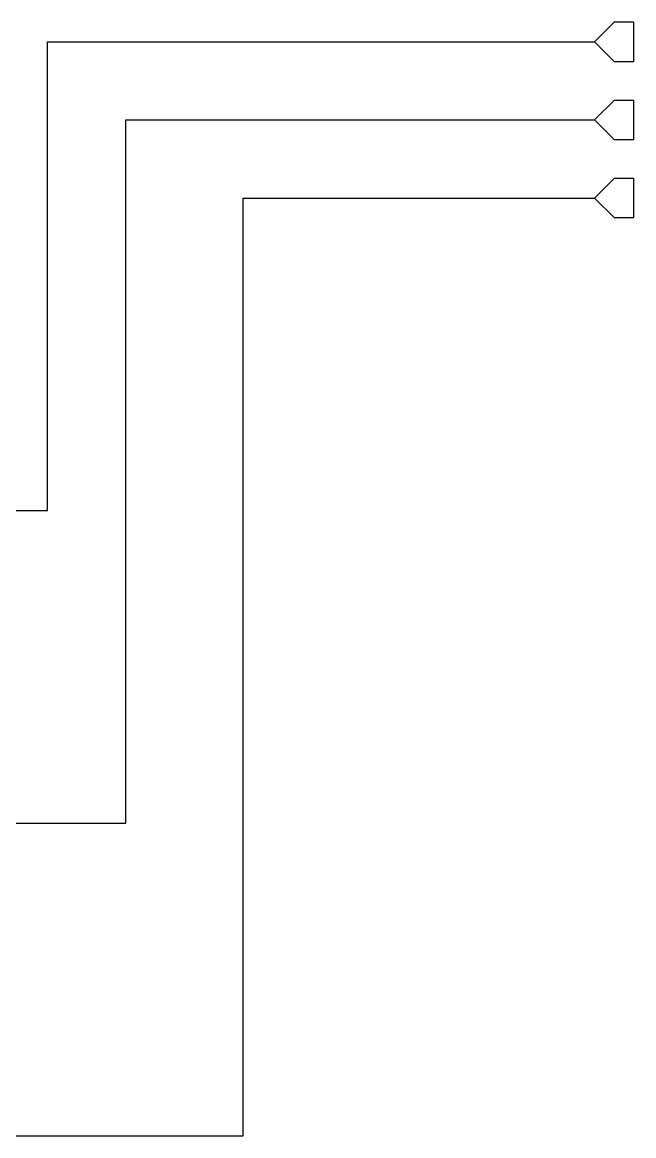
# Model space of a CAD drawing. Extents: x 0.4 to 11.3, y -7.9 to -0.4.
# Drawn here: x 9.617 to 10.4, y -4.55 to -3.125 of the extents above; entities that cross this region are included whole.
import ezdxf

# ---------------------------------------------------------------- set-up
doc = ezdxf.new("R2010")
doc.units = 0
doc.header["$MEASUREMENT"] = 0
doc.layers.add('BROWN2', color=54, linetype='CONTINUOUS')
doc.layers.add('GREEN3', color=91, linetype='CONTINUOUS')

msp = doc.modelspace()

# ---------------------------------------------------------------- linework, layer by layer
at = {"layer": 'BROWN2', "linetype": 'CONTINUOUS'}
for p, q in [((10.375, -3.125), (10.35, -3.15)), ((10.4, -3.125), (10.375, -3.125)), ((10.4, -3.175), (10.4, -3.125)), ((10.35, -3.15), (10.375, -3.175)), ((10.375, -3.175), (10.4, -3.175)), ((10.375, -3.225), (10.35, -3.25)), ((10.4, -3.225), (10.375, -3.225)), ((10.4, -3.275), (10.4, -3.225)), ((10.35, -3.25), (10.375, -3.275)), ((10.375, -3.275), (10.4, -3.275)), ((10.375, -3.325), (10.35, -3.35)), ((10.4, -3.325), (10.375, -3.325)), ((10.4, -3.375), (10.4, -3.325)), ((10.35, -3.35), (10.375, -3.375)), ((10.375, -3.375), (10.4, -3.375))]:
    msp.add_line(p, q, dxfattribs=at)
at = {"layer": 'GREEN3', "linetype": 'CONTINUOUS'}
for p, q in [((9.65, -3.75), (9.65, -3.15)), ((9.65, -3.15), (10.35, -3.15)), ((9.75, -4.15), (9.75, -3.25)), ((9.75, -3.25), (10.35, -3.25)), ((9.9, -4.55), (9.9, -3.35)), ((9.9, -3.35), (10.35, -3.35)), ((9.1, -3.75), (9.65, -3.75)), ((9.1, -4.15), (9.75, -4.15)), ((9.1, -4.55), (9.9, -4.55))]:
    msp.add_line(p, q, dxfattribs=at)

doc.saveas('drawing.dxf')
